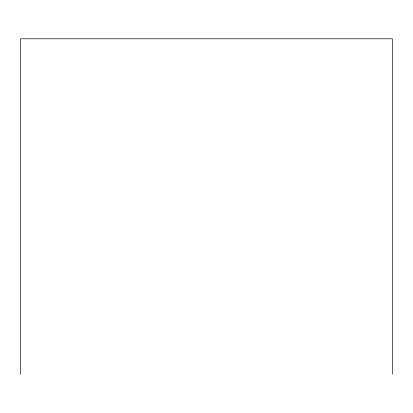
<?xml version="1.0" encoding="UTF-8"?>
<svg xmlns="http://www.w3.org/2000/svg" width="413" height="413" viewBox="0 0 413 413"><rect width="100%" height="100%" fill="white"/><g stroke="black" fill="none" stroke-linecap="round" stroke-linejoin="round"><path stroke-width="0.62" d="M392.35 374.199L392.35 38.801L20.65 38.801L20.65 374.199"/></g></svg>
